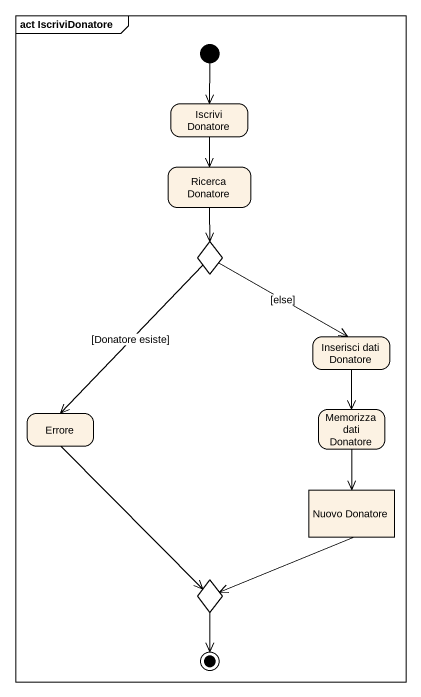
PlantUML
@startuml
mainframe act IscriviDonatore
hide empty description
state "Iscrivi Donatore" as Iscrivi_Donatore
state "Ricerca Donatore" as Ricerca_Donatore
state choice1 <<choice>>
state "Inserisci dati Donatore" as Inserisci_dati_Donatore
state "Memorizza dati Donatore" as Memorizza_dati_Donatore
state Errore
state "Nuovo Donatore" as Nuovo_Donatore <<object>>
state choice2 <<choice>>
[*] --> Iscrivi_Donatore
Iscrivi_Donatore --> Ricerca_Donatore
Ricerca_Donatore --> choice1
choice1 --> Inserisci_dati_Donatore : [else]
choice1 --> Errore : [Donatore esiste]
Inserisci_dati_Donatore --> Memorizza_dati_Donatore
Memorizza_dati_Donatore --> Nuovo_Donatore
Errore --> choice2
Nuovo_Donatore -left-> choice2
choice2 --> [*]
@enduml
